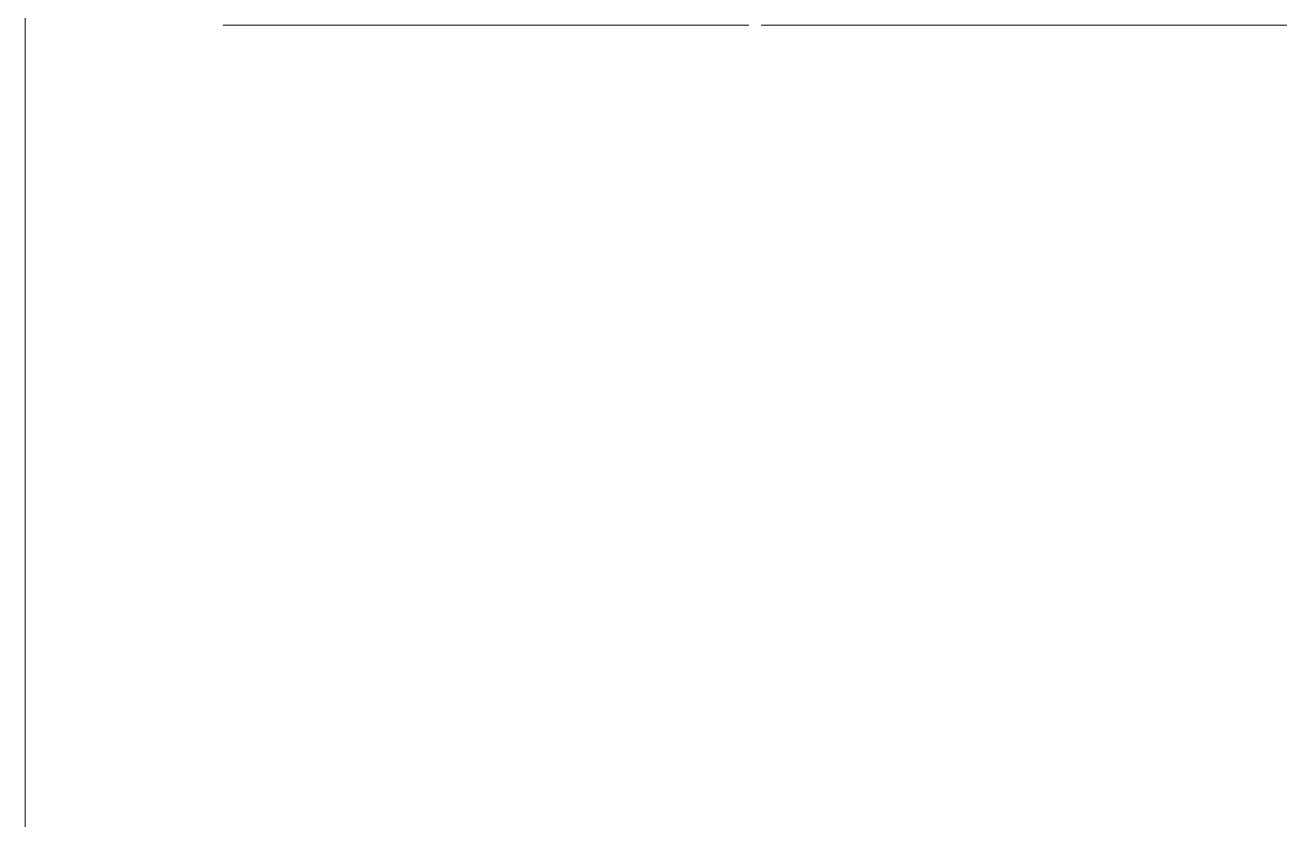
# Model space of a CAD drawing. Header units: millimetres. Extents: x 4137 to 6698, y 1400 to 3585.
# Drawn here: x 4370.95 to 4412.22, y 2950.78 to 2976.75 of the extents above; entities that cross this region are included whole.
import ezdxf

# ---------------------------------------------------------------- set-up
doc = ezdxf.new("R2010")
doc.units = ezdxf.units.MM
doc.layers.add('000-PI-Oprema', color=30, linetype='Continuous', lineweight=5)
doc.layers.add('002-PI-Kabelska kanalica', color=150, linetype='Continuous')

msp = doc.modelspace()

# ---------------------------------------------------------------- linework, layer by layer
at = {"layer": '000-PI-Oprema', "color": 0, "lineweight": 0}
for p, q in [((4382.222, 2976.753), (4377.422, 2976.753)), ((4389.842, 2976.753), (4382.222, 2976.753)), ((4394.622, 2976.753), (4389.842, 2976.753)), ((4399.822, 2976.753), (4395.022, 2976.753)), ((4399.822, 2976.753), (4407.442, 2976.753)), ((4412.222, 2976.753), (4407.442, 2976.753))]:
    msp.add_line(p, q, dxfattribs=at)
at = {"layer": '002-PI-Kabelska kanalica', "color": 0, "linetype": 'ByBlock', "lineweight": 0}
msp.add_line((4370.948, 3405.778), (4370.948, 1735.778), dxfattribs=at)

doc.saveas('drawing.dxf')
